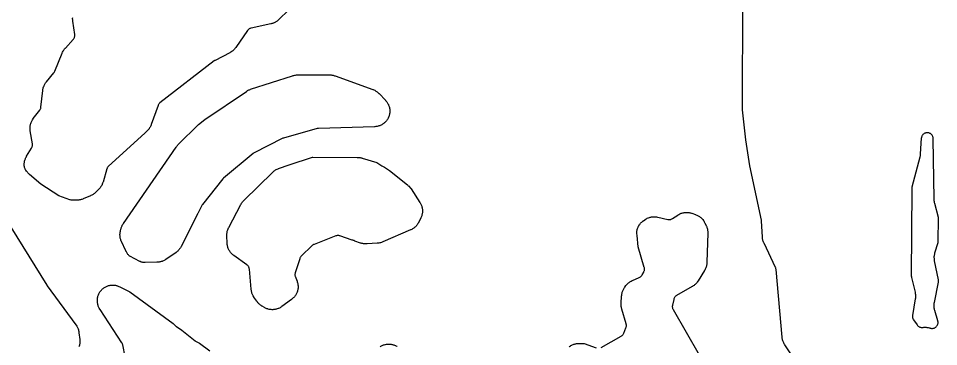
# Model space of a CAD drawing. Header units: millimetres. Extents: x 0 to 194, y 0 to 298.
# Drawn here: x 50.51 to 96.83, y 142.05 to 158.59 of the extents above; entities that cross this region are included whole.
import ezdxf

# ---------------------------------------------------------------- set-up
doc = ezdxf.new("R2010")
doc.units = ezdxf.units.MM
doc.layers.add('CUT', color=7, linetype='CONTINUOUS')

msp = doc.modelspace()

# ---------------------------------------------------------------- linework, layer by layer
at = {"layer": 'CUT'}
for points in [[(89.8297, 141.0407), (89.0883, 142.143), (89.0761, 142.1621), (89.0528, 142.2009), (89.0314, 142.2408), (89.017, 142.2715), (88.9997, 142.3134), (88.9884, 142.3453), (88.9754, 142.3887), (88.9674, 142.4217), (88.9589, 142.4661), (88.9526, 142.511), (88.95, 142.5335), (88.6471, 145.9408), (88.6435, 145.9673), (88.6377, 145.9933), (88.6295, 146.0187), (88.6191, 146.0433), (88.0403, 147.2585), (88.0313, 147.2787), (88.0143, 147.3195), (87.9993, 147.3611), (87.9896, 147.3928), (87.9788, 147.4356), (87.9722, 147.4681), (87.9656, 147.5118), (87.9612, 147.5558), (87.9595, 147.5778), (87.919, 148.3684), (87.9168, 148.3922), (87.9128, 148.4157), (87.326, 151.1639), (87.1309, 152.472), (86.9661, 153.9879), (86.9641, 154.0129), (86.9608, 154.0756), (86.9602, 154.1007), (86.9787, 159.4336)], [(64.1052, 159.0003), (63.6156, 158.5244), (63.6001, 158.5101), (63.5685, 158.4821), (63.5357, 158.4557), (63.5101, 158.4371), (63.4749, 158.4138), (63.4478, 158.3977), (63.4105, 158.3778), (63.382, 158.3643), (63.3431, 158.348), (63.3134, 158.3372), (63.2731, 158.3246), (63.2323, 158.314), (63.2118, 158.3092), (62.2331, 158.1022), (62.2057, 158.0951), (62.1791, 158.0854), (62.1535, 158.0732), (62.1292, 158.0587), (62.1064, 158.0419), (62.0852, 158.0231), (62.066, 158.0023), (62.0487, 157.9799), (61.4532, 157.1225), (61.4403, 157.1048), (61.4137, 157.0702), (61.3854, 157.0369), (61.363, 157.013), (61.3317, 156.9826), (61.3071, 156.961), (61.2729, 156.9338), (61.2463, 156.9147), (61.2097, 156.891), (61.1719, 156.869), (61.1528, 156.8585), (60.4139, 156.4756), (60.3904, 156.4621), (60.3683, 156.4465), (57.6382, 154.3343), (57.6164, 154.3157), (57.5966, 154.2952), (57.5787, 154.2729), (57.5631, 154.2489), (57.5498, 154.2236), (57.539, 154.1972), (57.1994, 153.2387), (57.1916, 153.2181), (57.1748, 153.1774), (57.1561, 153.1375), (57.1407, 153.1083), (57.1182, 153.0705), (57.0999, 153.0429), (57.0856, 153.0235), (57.0599, 152.9953), (57.0455, 152.9801), (56.8774, 152.8119), (55.0522, 151.1438), (55.033, 151.1246), (55.0156, 151.1037), (55.0001, 151.0813), (54.9868, 151.0575), (54.9756, 151.0327), (54.9668, 151.007), (54.7723, 150.3453), (54.7658, 150.325), (54.7518, 150.2846), (54.736, 150.245), (54.7227, 150.2159), (54.7032, 150.178), (54.6872, 150.1503), (54.6641, 150.1144), (54.6456, 150.0883), (54.6193, 150.0548), (54.5914, 150.0225), (54.577, 150.0067), (54.4242, 149.8459), (54.4077, 149.8295), (54.3741, 149.7976), (54.3387, 149.7674), (54.3112, 149.7462), (54.2729, 149.7198), (54.2433, 149.7016), (54.2026, 149.6793), (54.1607, 149.6591), (54.1395, 149.6496), (53.775, 149.4966), (53.7533, 149.4881), (53.7095, 149.4724), (53.665, 149.4589), (53.6312, 149.4505), (53.5855, 149.4417), (53.5509, 149.4369), (53.5046, 149.4329), (53.4581, 149.4312), (53.4348, 149.431), (53.1681, 149.4355), (53.1624, 149.4368), (53.1182, 149.4493), (53.0962, 149.4561), (52.5467, 149.6423), (51.6361, 150.2412), (51.0648, 150.7319), (51.048, 150.747), (51.0153, 150.7781), (50.9841, 150.8108), (50.9621, 150.8365), (50.9343, 150.8721), (50.915, 150.8998), (50.891, 150.9381), (50.8745, 150.9676), (50.8544, 151.0081), (50.841, 151.0392), (50.8251, 151.0815), (50.8148, 151.1137), (50.8128, 151.1213), (50.8096, 151.1466), (50.807, 151.1788), (50.8057, 151.2218), (50.8062, 151.254), (50.809, 151.297), (50.8126, 151.329), (50.8195, 151.3715), (50.8262, 151.403), (50.8371, 151.4446), (50.8467, 151.4754), (50.8615, 151.5158), (50.8741, 151.5455), (50.8927, 151.5843), (50.9131, 151.6221), (50.9238, 151.6408), (51.1763, 152.0591), (51.1906, 152.0858), (51.2021, 152.1137), (51.2108, 152.1428), (51.2165, 152.1725), (51.2192, 152.2026), (51.2188, 152.2329), (51.2154, 152.263), (51.1076, 152.9159), (51.1045, 152.9385), (51.0993, 152.9838), (51.0965, 153.0293), (51.0961, 153.0635), (51.0979, 153.1091), (51.101, 153.1432), (51.1074, 153.1884), (51.1139, 153.2219), (51.1248, 153.2662), (51.1347, 153.299), (51.1501, 153.3419), (51.1632, 153.3735), (51.1829, 153.4147), (51.1991, 153.4447), (51.2229, 153.4837), (51.2485, 153.5214), (51.2618, 153.54), (51.5878, 153.9704), (51.6059, 153.9971), (51.6209, 154.0256), (51.6329, 154.0556), (51.6415, 154.0866), (51.6468, 154.1185), (51.7396, 154.9555), (51.7425, 154.977), (51.7493, 155.0198), (51.7583, 155.0623), (51.7665, 155.0938), (51.7794, 155.1352), (51.7907, 155.1657), (51.8076, 155.2057), (51.8217, 155.235), (51.8423, 155.2732), (51.8592, 155.301), (51.8834, 155.337), (51.9094, 155.3718), (51.9228, 155.3889), (52.2981, 155.8441), (52.3164, 155.8687), (52.3321, 155.8951), (52.345, 155.923), (52.7133, 156.8392), (52.7213, 156.8579), (52.7381, 156.8949), (52.7566, 156.9311), (52.7717, 156.9575), (52.7934, 156.9919), (52.8108, 157.0169), (52.8356, 157.0492), (52.8617, 157.0804), (52.8752, 157.0956), (53.2726, 157.5275), (53.2915, 157.5503), (53.3081, 157.5747), (53.3222, 157.6007), (53.3337, 157.628), (53.3425, 157.6562), (53.3484, 157.6852), (53.3514, 157.7146), (53.3515, 157.7442), (53.3488, 157.7736), (53.2518, 158.4449), (53.2491, 158.4668), (53.245, 158.5107), (53.243, 158.5548), (53.2431, 158.5878), (53.2454, 158.6318)], [(48.9086, 150.014), (51.9399, 145.1539), (51.946, 145.1446), (51.9545, 145.1319), (51.9609, 145.1228), (53.4061, 143.1488), (53.4194, 143.1296), (53.4449, 143.0906), (53.4684, 143.0504), (53.4845, 143.0193), (53.5037, 142.9768), (53.5164, 142.9443), (53.5311, 142.9), (53.5404, 142.8663), (53.5504, 142.8208), (53.5581, 142.7748), (53.5613, 142.7517), (53.6002, 142.41), (53.6022, 142.3886), (53.605, 142.3459), (53.6057, 142.3031), (53.6048, 142.2711), (53.6015, 142.2284), (53.5975, 142.1966), (53.5902, 142.1544), (53.5832, 142.1231), (53.5719, 142.0818), (53.5586, 142.0412)], [(79.8392, 142.0079), (80.8511, 142.5791), (80.8754, 142.5944), (80.8982, 142.6119), (80.9191, 142.6316), (80.9381, 142.6532), (80.9549, 142.6764), (80.9695, 142.7012), (80.9816, 142.7273), (81.0931, 143.0015), (81.1027, 143.0288), (81.1096, 143.0569), (81.1138, 143.0855), (81.1152, 143.1144), (81.1138, 143.1433), (81.1097, 143.1719), (81.1028, 143.2), (80.8834, 143.9382), (80.8782, 143.9574), (80.8686, 143.9959), (80.8607, 144.0349), (80.856, 144.0643), (80.8516, 144.1038), (80.8496, 144.1335), (80.8486, 144.1733), (80.8494, 144.213), (80.8503, 144.2329), (80.8749, 144.6117), (80.8768, 144.6333), (80.8817, 144.6763), (80.8886, 144.7191), (80.8954, 144.7508), (80.9064, 144.7927), (80.9161, 144.8236), (80.9312, 144.8643), (80.9438, 144.8941), (80.9627, 144.9332), (80.9782, 144.9617), (81.0007, 144.9987), (81.025, 145.0345), (81.0375, 145.0522), (81.0928, 145.126), (81.107, 145.1441), (81.1365, 145.1794), (81.1677, 145.2133), (81.1923, 145.2374), (81.2268, 145.2679), (81.2538, 145.2893), (81.2913, 145.3161), (81.3203, 145.3347), (81.3603, 145.3575), (81.4014, 145.3783), (81.4222, 145.3881), (81.7646, 145.5395), (81.793, 145.5539), (81.8198, 145.5713), (81.8445, 145.5914), (81.867, 145.614), (81.887, 145.6389), (81.9042, 145.6657), (81.9859, 145.8096), (81.9995, 145.8366), (82.0103, 145.8649), (82.0182, 145.8941), (82.0231, 145.9239), (82.025, 145.9541), (82.0238, 145.9844), (82.0196, 146.0143), (82.0124, 146.0437), (81.7001, 147.0878), (81.6495, 147.649), (81.6396, 147.7594), (81.6331, 147.8317), (81.6313, 147.851), (81.6533, 147.9348), (81.6597, 147.9565), (81.6733, 147.9996), (81.6892, 148.042), (81.7026, 148.0731), (81.7227, 148.1137), (81.7392, 148.1433), (81.7632, 148.1817), (81.7826, 148.2095), (81.8103, 148.2452), (81.8324, 148.271), (81.8636, 148.3037), (81.8882, 148.3271), (81.9225, 148.3566), (81.9582, 148.3843), (81.9765, 148.3977), (82.0497, 148.4488), (82.0671, 148.4604), (82.1023, 148.4826), (82.1386, 148.5032), (82.1664, 148.5174), (82.2044, 148.5345), (82.2335, 148.546), (82.2729, 148.5596), (82.3029, 148.5684), (82.3434, 148.5782), (82.3741, 148.5842), (82.4154, 148.5902), (82.4465, 148.5933), (82.4881, 148.5955), (82.5193, 148.5957), (82.561, 148.5941), (82.5921, 148.5914), (82.6335, 148.5859), (82.6745, 148.5785), (82.6949, 148.5743), (83.197, 148.4592), (83.2269, 148.454), (83.2572, 148.4517), (83.2875, 148.4526), (83.3177, 148.4565), (83.3472, 148.4634), (83.3759, 148.4733), (83.4035, 148.486), (83.4296, 148.5015), (83.7004, 148.6808), (83.7199, 148.6929), (83.7593, 148.7163), (83.7999, 148.7376), (83.8311, 148.7519), (83.8737, 148.769), (83.9062, 148.7801), (83.9502, 148.7927), (83.9837, 148.8005), (84.0288, 148.8086), (84.0629, 148.8129), (84.1086, 148.8163), (84.143, 148.8171), (84.1888, 148.8159), (84.2231, 148.8132), (84.2685, 148.8073), (84.3023, 148.8012), (84.347, 148.7907), (84.391, 148.7779), (84.4128, 148.771), (84.5939, 148.7084), (84.6148, 148.7006), (84.6562, 148.684), (84.6967, 148.6653), (84.7263, 148.6498), (84.7647, 148.6272), (84.7927, 148.6089), (84.8287, 148.5826), (84.8547, 148.5616), (84.8879, 148.5319), (84.9117, 148.5084), (84.9418, 148.4755), (84.9632, 148.4498), (84.9899, 148.4141), (85.0086, 148.3864), (85.0317, 148.3482), (85.0528, 148.309), (85.0629, 148.2891), (85.1312, 148.1457), (85.1399, 148.1262), (85.1564, 148.0868), (85.1711, 148.0467), (85.1806, 148.0161), (85.1914, 147.9748), (85.1979, 147.9435), (85.2047, 147.9013), (85.2083, 147.8695), (85.2111, 147.8269), (85.2118, 147.7842), (85.2117, 147.7628), (85.1673, 146.3004), (85.166, 146.277), (85.1622, 146.2304), (85.1559, 146.184), (85.1494, 146.1496), (85.1383, 146.1041), (85.1283, 146.0705), (85.1126, 146.0264), (85.0991, 145.994), (85.0789, 145.9518), (85.0565, 145.9107), (85.0448, 145.8905), (84.7214, 145.3639), (84.7091, 145.345), (84.6837, 145.308), (84.6565, 145.2722), (84.6348, 145.2464), (84.6041, 145.2136), (84.58, 145.1901), (84.5462, 145.1605), (84.5198, 145.1396), (84.4832, 145.1134), (84.4454, 145.0892), (84.4262, 145.0775), (83.6424, 144.6285), (83.6164, 144.6118), (83.5923, 144.5925), (83.5703, 144.5708), (83.5506, 144.547), (83.5335, 144.5213), (83.5192, 144.4939), (83.5077, 144.4652), (83.4992, 144.4356), (83.4317, 144.1428), (83.4267, 144.1153), (83.4243, 144.0874), (83.4245, 144.0594), (83.4273, 144.0315), (83.4327, 144.0041), (83.4406, 143.9772), (83.451, 143.9512), (83.4638, 143.9263), (84.777, 141.634)], [(55.8859, 141.5321), (55.7616, 142.1451), (55.7546, 142.1727), (55.745, 142.1995), (55.733, 142.2253), (55.7185, 142.2499), (54.6192, 143.9287), (54.6074, 143.9477), (54.5847, 143.9864), (54.564, 144.0262), (54.55, 144.0567), (54.5334, 144.0984), (54.5225, 144.1302), (54.51, 144.1733), (54.5024, 144.206), (54.4943, 144.2501), (54.4899, 144.2834), (54.4863, 144.3281), (54.4852, 144.3617), (54.4861, 144.4065), (54.4884, 144.44), (54.4936, 144.4846), (54.4993, 144.5177), (54.509, 144.5615), (54.5179, 144.5939), (54.5319, 144.6365), (54.544, 144.6678), (54.5621, 144.7088), (54.5773, 144.7388), (54.5995, 144.7778), (54.6175, 144.8061), (54.6435, 144.8427), (54.6642, 144.8691), (54.6937, 144.9029), (54.717, 144.9271), (54.7497, 144.9579), (54.7753, 144.9796), (54.8108, 145.0069), (54.8385, 145.026), (54.8766, 145.0497), (54.906, 145.0659), (54.9463, 145.0856), (54.9772, 145.0989), (55.0192, 145.1145), (55.0512, 145.1246), (55.0946, 145.1359), (55.1275, 145.1428), (55.1718, 145.1498), (55.2052, 145.1533), (55.25, 145.1559), (55.2836, 145.1561), (55.3284, 145.1541), (55.3619, 145.151), (55.4063, 145.1446), (55.4392, 145.1382), (55.4718, 145.1301), (55.4845, 145.124), (55.5306, 145.1018), (55.656, 145.0415), (56.1213, 144.8178), (58.2953, 143.212), (58.4129, 143.1056), (58.4287, 143.0923), (58.4509, 143.0749), (58.4675, 143.0627), (58.7436, 142.8746), (59.4086, 142.3442), (59.4341, 142.3259), (59.4613, 142.3104), (59.631, 142.2255), (60.1436, 141.8469)], [(78.2305, 142.0481), (78.2568, 142.0675), (78.2932, 142.0917), (78.3213, 142.1085), (78.3598, 142.1291), (78.3894, 142.1431), (78.4297, 142.1599), (78.4605, 142.1709), (78.5023, 142.1837), (78.534, 142.1917), (78.5769, 142.2003), (78.6092, 142.2052), (78.6527, 142.2097), (78.6963, 142.212), (78.7181, 142.2126), (78.9803, 142.2139), (79.5871, 141.988)], [(68.7163, 142.0489), (68.7533, 142.072), (68.7818, 142.088), (68.8208, 142.1075), (68.8508, 142.1206), (68.8915, 142.1362), (68.9226, 142.1464), (68.9647, 142.1579), (68.9966, 142.165), (69.0396, 142.1725), (69.072, 142.1765), (69.1155, 142.1797), (69.1482, 142.1805), (69.1918, 142.1795), (69.2244, 142.1772), (69.2677, 142.172), (69.3, 142.1665), (69.3426, 142.1571), (69.3741, 142.1485), (69.4156, 142.1351), (69.4462, 142.1235), (69.4862, 142.106), (69.5155, 142.0915), (69.5536, 142.0703), (69.5814, 142.0531)]]:
    msp.add_lwpolyline(points, dxfattribs=at)
for points in [[(55.7834, 148.2334), (55.7944, 148.2502), (58.4511, 152.1036), (58.4634, 152.1205), (58.4887, 152.1538), (58.5155, 152.1859), (58.5438, 152.2167), (58.5583, 152.2318), (59.5798, 153.2447), (59.8878, 153.4997), (61.9851, 154.9131), (62.0028, 154.9244), (62.0388, 154.9463), (62.0414, 154.9477), (62.1164, 154.9855), (62.1428, 154.9969), (62.1822, 155.0117), (62.2021, 155.0186), (64.3141, 155.7), (64.3364, 155.7066), (64.3812, 155.7185), (64.4266, 155.7282), (64.461, 155.7336), (64.5072, 155.7385), (64.5535, 155.741), (64.5767, 155.7417), (66.1595, 155.7454), (66.1792, 155.745), (66.2185, 155.7434), (66.2577, 155.7401), (66.2869, 155.7363), (66.3257, 155.7295), (66.3545, 155.7232), (66.3925, 155.7131), (66.4301, 155.7013), (66.4487, 155.695), (68.3515, 155.0056), (68.3709, 154.9981), (68.4092, 154.9822), (68.4468, 154.9645), (68.4744, 154.9499), (68.5102, 154.9288), (68.5363, 154.9118), (68.57, 154.8875), (68.5943, 154.8681), (68.6257, 154.8408), (68.6557, 154.8121), (68.6704, 154.7974), (68.9816, 154.4707), (68.9967, 154.4541), (69.0261, 154.42), (69.0537, 154.3845), (69.073, 154.3569), (69.097, 154.3188), (69.1134, 154.2894), (69.1335, 154.2491), (69.1469, 154.2182), (69.1628, 154.1761), (69.1731, 154.144), (69.1848, 154.1005), (69.1918, 154.0676), (69.199, 154.0232), (69.2028, 153.9897), (69.2055, 153.9448), (69.2059, 153.9111), (69.2041, 153.8661), (69.2011, 153.8325), (69.1948, 153.788), (69.1885, 153.7549), (69.1778, 153.7112), (69.1682, 153.6788), (69.1533, 153.6364), (69.1405, 153.6052), (69.1213, 153.5645), (69.1055, 153.5348), (69.0824, 153.4962), (69.0636, 153.4681), (69.0368, 153.432), (69.0153, 153.406), (68.985, 153.3728), (68.9611, 153.3491), (68.9276, 153.319), (68.9014, 153.2978), (68.8651, 153.2712), (68.8369, 153.2527), (68.7981, 153.2299), (68.7682, 153.2143), (68.7274, 153.1955), (68.6961, 153.183), (68.6535, 153.1684), (68.6211, 153.159), (68.5773, 153.1487), (68.5442, 153.1427), (68.4996, 153.1368), (68.4548, 153.1332), (68.4323, 153.1319), (65.6203, 153.045), (65.584, 153.0416), (65.5485, 153.0339), (63.8497, 152.557), (63.8223, 152.5479), (63.7959, 152.5361), (62.3811, 151.8239), (62.3513, 151.8067), (62.3237, 151.7862), (60.8403, 150.548), (60.8175, 150.5269), (60.797, 150.5035), (59.7796, 149.214), (59.7621, 149.1893), (59.7471, 149.1629), (59.5421, 148.7551), (59.5341, 148.7438), (59.5194, 148.7178), (58.7006, 147.0913), (58.6901, 147.0717), (58.6682, 147.0331), (58.6445, 146.9957), (58.6283, 146.9727), (58.6115, 146.9514), (58.5893, 146.9259), (58.5581, 146.8934), (58.5335, 146.8703), (58.4991, 146.8411), (58.4634, 146.8137), (58.4451, 146.8005), (57.9348, 146.4484), (57.9165, 146.4364), (57.8793, 146.4133), (57.8409, 146.3921), (57.8115, 146.3775), (57.7713, 146.3601), (57.7406, 146.3485), (57.6989, 146.3351), (57.6672, 146.3266), (57.6244, 146.3173), (57.5921, 146.3119), (57.5486, 146.3068), (57.5049, 146.3038), (57.483, 146.3028), (56.8938, 146.2913), (56.8711, 146.2914), (56.8259, 146.2928), (56.7807, 146.2965), (56.7471, 146.301), (56.7027, 146.3091), (56.6873, 146.3154), (56.6478, 146.3336), (56.6283, 146.3432), (56.1204, 146.6084), (56.1118, 146.6132), (56.1061, 146.6181), (56.0757, 146.6473), (56.054, 146.6702), (56.0265, 146.702), (56.007, 146.7268), (55.9826, 146.7611), (55.9656, 146.7876), (55.9444, 146.8241), (55.9251, 146.8614), (55.9158, 146.8803), (55.6998, 147.3494), (55.6911, 147.3694), (55.6749, 147.4097), (55.6606, 147.4508), (55.6514, 147.482), (55.6411, 147.5243), (55.635, 147.5563), (55.6288, 147.5993), (55.6258, 147.6318), (55.6239, 147.6752), (55.624, 147.7078), (55.6262, 147.7512), (55.6295, 147.7836), (55.6359, 147.8266), (55.6444, 147.8693), (55.6492, 147.8905), (55.6707, 147.9763), (55.676, 147.9958), (55.6875, 148.0344), (55.7008, 148.0724), (55.712, 148.1005), (55.7286, 148.1372), (55.7422, 148.1641), (55.762, 148.1992)], [(96.7295, 143.076), (96.7476, 143.0996), (96.7633, 143.1249), (96.7765, 143.1516), (96.7869, 143.1795), (96.7945, 143.2083), (96.7992, 143.2377), (96.801, 143.2674), (96.7998, 143.2972), (96.7957, 143.3267), (96.7887, 143.3556), (96.6337, 143.8791), (96.628, 143.9002), (96.6176, 143.9426), (96.6094, 143.9855), (96.6047, 144.0179), (96.6006, 144.0614), (96.5992, 144.0941), (96.5993, 144.1378), (96.601, 144.1705), (96.6054, 144.214), (96.6119, 144.2572), (96.6157, 144.2787), (96.8197, 145.2961), (96.8241, 145.3253), (96.8256, 145.3548), (96.8241, 145.3843), (96.8198, 145.4135), (96.6281, 146.3793), (96.6244, 146.4008), (96.618, 146.444), (96.6137, 146.4876), (96.612, 146.5203), (96.6119, 146.564), (96.6135, 146.5967), (96.6177, 146.6402), (96.6224, 146.6727), (96.6308, 146.7156), (96.6412, 146.758), (96.647, 146.7791), (96.8011, 147.2954), (96.8078, 147.3222), (96.812, 147.3496), (96.8136, 147.3773), (96.8282, 148.4842), (96.8274, 148.511), (96.8241, 148.5376), (96.8186, 148.5638), (96.6357, 149.2662), (96.6297, 149.2924), (96.6193, 149.3452), (96.6121, 149.3985), (96.6081, 149.4521), (96.6068, 149.479), (96.5603, 152.5283), (96.5583, 152.5585), (96.5533, 152.5883), (96.5453, 152.6174), (96.5344, 152.6456), (96.5208, 152.6726), (96.5179, 152.6776), (96.5021, 152.7024), (96.4838, 152.7256), (96.4634, 152.7469), (96.441, 152.766), (96.4168, 152.7829), (96.3911, 152.7973), (96.3641, 152.8091), (96.336, 152.8183), (96.3072, 152.8246), (96.2779, 152.828), (96.2484, 152.8286), (96.2191, 152.8263), (96.19, 152.821), (96.1617, 152.813), (96.1342, 152.8022), (96.1079, 152.7888), (96.0831, 152.7729), (96.06, 152.7546), (96.0388, 152.7341), (96.0197, 152.7116), (96.0029, 152.6874), (95.9885, 152.6617), (95.9768, 152.6346), (95.9677, 152.6065), (95.9615, 152.5777), (95.9581, 152.5484), (95.9061, 151.7582), (95.9042, 151.7369), (95.8994, 151.6946), (95.8926, 151.6525), (95.8838, 151.6108), (95.8789, 151.5901), (95.4859, 150.084), (95.4806, 150.0595), (95.4773, 150.0347), (95.4762, 150.0097), (95.4553, 145.6131), (95.4573, 145.5771), (95.4636, 145.5416), (95.6435, 144.7936), (95.6482, 144.7713), (95.6566, 144.7266), (95.6627, 144.6815), (95.6656, 144.6475), (95.6671, 144.602), (95.6665, 144.5679), (95.6635, 144.5225), (95.6581, 144.4773), (95.6548, 144.4547), (95.5134, 143.6255), (95.5099, 143.5966), (95.5092, 143.5675), (95.5114, 143.5385), (95.5163, 143.5098), (95.524, 143.4817), (95.5344, 143.4545), (95.5474, 143.4284), (95.5629, 143.4038), (95.7429, 143.145), (95.7616, 143.1208), (95.7826, 143.0987), (95.8058, 143.0788), (95.8309, 143.0614), (95.8576, 143.0466), (95.8857, 143.0347), (95.9149, 143.0256), (95.9448, 143.0196), (95.9752, 143.0166), (96.0057, 143.0167), (96.0361, 143.02), (96.0494, 143.0221), (96.0818, 143.0256), (96.1252, 143.0282), (96.1577, 143.0286), (96.2011, 143.0271), (96.2336, 143.0243), (96.2766, 143.0186), (96.3086, 143.0127), (96.3509, 143.0028), (96.3823, 142.9939), (96.405, 142.9862), (96.4336, 142.9781), (96.4629, 142.9729), (96.4926, 142.9706), (96.5224, 142.9712), (96.5519, 142.9748), (96.581, 142.9813), (96.6093, 142.9907), (96.6365, 143.0028), (96.6623, 143.0175), (96.6866, 143.0348), (96.7091, 143.0543)], [(67.8119, 151.5505), (68.5536, 151.3285), (68.8086, 151.1657), (68.932, 151.087), (69.0322, 151.023), (69.193, 150.9205), (70.0957, 150.206), (70.0993, 150.203), (70.1209, 150.1798), (70.1381, 150.1615), (70.147, 150.1519), (70.2671, 150.0233), (70.2727, 150.0155), (70.2866, 149.995), (70.7197, 149.3187), (70.7308, 149.3005), (70.752, 149.2637), (70.7714, 149.2259), (70.7846, 149.197), (70.8004, 149.1575), (70.8108, 149.1274), (70.8228, 149.0866), (70.8304, 149.0557), (70.8385, 149.014), (70.843, 148.9825), (70.8472, 148.9402), (70.8487, 148.9084), (70.8489, 148.8659), (70.8474, 148.8341), (70.8435, 148.7917), (70.8391, 148.7602), (70.8312, 148.7184), (70.8239, 148.6875), (70.8121, 148.6466), (70.8018, 148.6165), (70.7863, 148.577), (70.7688, 148.5382), (70.7597, 148.519), (70.6536, 148.3102), (70.643, 148.2905), (70.6208, 148.2518), (70.5968, 148.2142), (70.5774, 148.1869), (70.5497, 148.1519), (70.5277, 148.1267), (70.4967, 148.0946), (70.4723, 148.0717), (70.4382, 148.0428), (70.4117, 148.0224), (70.3749, 147.997), (70.3465, 147.9794), (70.3074, 147.9578), (70.2674, 147.9382), (70.2471, 147.9288), (68.8516, 147.3292), (68.8281, 147.3198), (68.7807, 147.3025), (68.7324, 147.2879), (68.6957, 147.279), (68.646, 147.2699), (68.596, 147.2636), (68.5709, 147.2612), (68.0716, 147.2266), (68.0489, 147.2256), (68.0035, 147.2248), (67.9581, 147.2262), (67.9243, 147.229), (67.8793, 147.235), (67.8458, 147.2412), (67.8017, 147.2517), (67.7581, 147.2645), (67.7365, 147.2714), (67.4479, 147.3717), (67.4053, 147.3926), (67.3786, 147.404), (67.3509, 147.4129), (67.3225, 147.419), (67.3064, 147.4209), (66.6978, 147.6325), (66.6688, 147.641), (66.6392, 147.6465), (66.6091, 147.649), (66.579, 147.6485), (66.549, 147.6449), (66.5196, 147.6384), (66.4909, 147.6289), (65.3991, 147.2063), (65.3716, 147.194), (65.3454, 147.179), (65.3209, 147.1615), (65.2982, 147.1416), (64.7501, 146.6083), (64.73, 146.5867), (64.7121, 146.5632), (64.6965, 146.5381), (64.6836, 146.5115), (64.6733, 146.4838), (64.446, 145.7658), (64.4385, 145.7371), (64.4338, 145.7078), (64.4321, 145.6781), (64.4333, 145.6485), (64.4374, 145.6191), (64.4444, 145.5902), (64.4542, 145.5622), (64.5276, 145.3819), (64.5357, 145.3605), (64.5508, 145.3173), (64.5636, 145.2734), (64.5716, 145.2401), (64.5799, 145.1951), (64.5844, 145.1611), (64.5882, 145.1155), (64.5892, 145.0813), (64.5883, 145.0355), (64.5858, 145.0013), (64.5803, 144.9559), (64.5744, 144.9222), (64.5642, 144.8776), (64.5549, 144.8446), (64.5403, 144.8012), (64.5277, 144.7693), (64.5088, 144.7277), (64.493, 144.6973), (64.4699, 144.6578), (64.4511, 144.6291), (64.4241, 144.5922), (64.4026, 144.5655), (64.372, 144.5315), (64.3478, 144.5072), (64.3139, 144.4765), (64.2785, 144.4475), (64.2604, 144.4335), (63.7709, 144.0729), (63.7531, 144.0604), (63.7169, 144.0364), (63.6796, 144.0141), (63.6508, 143.9987), (63.6115, 143.9801), (63.5814, 143.9677), (63.5405, 143.953), (63.5093, 143.9434), (63.4672, 143.9328), (63.4352, 143.9263), (63.3922, 143.9197), (63.3598, 143.9164), (63.3164, 143.914), (63.2838, 143.9138), (63.2404, 143.9156), (63.2079, 143.9186), (63.1649, 143.9246), (63.1328, 143.9306), (63.0906, 143.9408), (63.0593, 143.9499), (63.0182, 143.9641), (62.9879, 143.9762), (62.9484, 143.9942), (62.9098, 144.0142), (62.8907, 144.0247), (62.7805, 144.0885), (62.7633, 144.099), (62.7294, 144.1208), (62.6964, 144.1441), (62.6725, 144.1626), (62.6418, 144.1888), (62.6197, 144.2094), (62.5914, 144.2381), (62.5712, 144.2606), (62.5456, 144.2919), (62.5215, 144.3242), (62.5098, 144.3406), (62.3688, 144.548), (62.3565, 144.5672), (62.3328, 144.6062), (62.3111, 144.6464), (62.2964, 144.6772), (62.2789, 144.7194), (62.2674, 144.7516), (62.2542, 144.7953), (62.246, 144.8285), (62.2374, 144.8733), (62.231, 144.9185), (62.2284, 144.9411), (62.1372, 145.9581), (62.1333, 145.9867), (62.1266, 146.0147), (62.1173, 146.042), (62.1054, 146.0682), (62.0911, 146.0932), (62.0744, 146.1167), (62.0555, 146.1384), (62.0346, 146.1583), (62.012, 146.1761), (61.3596, 146.6386), (61.3413, 146.6523), (61.3054, 146.6806), (61.2709, 146.7107), (61.2463, 146.7346), (61.2151, 146.768), (61.1931, 146.7942), (61.1654, 146.8307), (61.1461, 146.859), (61.1223, 146.8981), (61.106, 146.9282), (61.0863, 146.9695), (61.0731, 147.0011), (61.0577, 147.0442), (61.0478, 147.077), (61.0369, 147.1214), (61.0304, 147.155), (61.024, 147.2003), (61.0199, 147.2459), (61.0184, 147.2687), (61.0044, 147.6316), (61.0041, 147.6552), (61.0048, 147.7023), (61.0079, 147.7494), (61.0121, 147.7844), (61.0201, 147.8309), (61.0279, 147.8653), (61.0407, 147.9107), (61.0521, 147.9441), (61.0696, 147.9878), (61.0894, 148.0306), (61.0999, 148.0517), (61.7144, 149.2164), (61.7257, 149.2366), (61.7493, 149.2763), (61.775, 149.3147), (61.7957, 149.3425), (61.8251, 149.3781), (61.8564, 149.4122), (61.8725, 149.4288), (63.2982, 150.8304), (63.3158, 150.8468), (63.3518, 150.8786), (63.3896, 150.9085), (63.419, 150.9294), (63.4597, 150.9551), (63.4912, 150.9726), (63.5345, 150.9938), (63.5787, 151.0127), (63.6012, 151.0215), (64.1324, 151.2146), (65.3154, 151.5947), (65.3307, 151.595), (67.5679, 151.5867), (67.5894, 151.5861), (67.6324, 151.5839), (67.6752, 151.5796), (67.7071, 151.5749), (67.7494, 151.5665), (67.7911, 151.5562)]]:
    msp.add_lwpolyline(points, close=True, dxfattribs=at)

doc.saveas('drawing.dxf')
